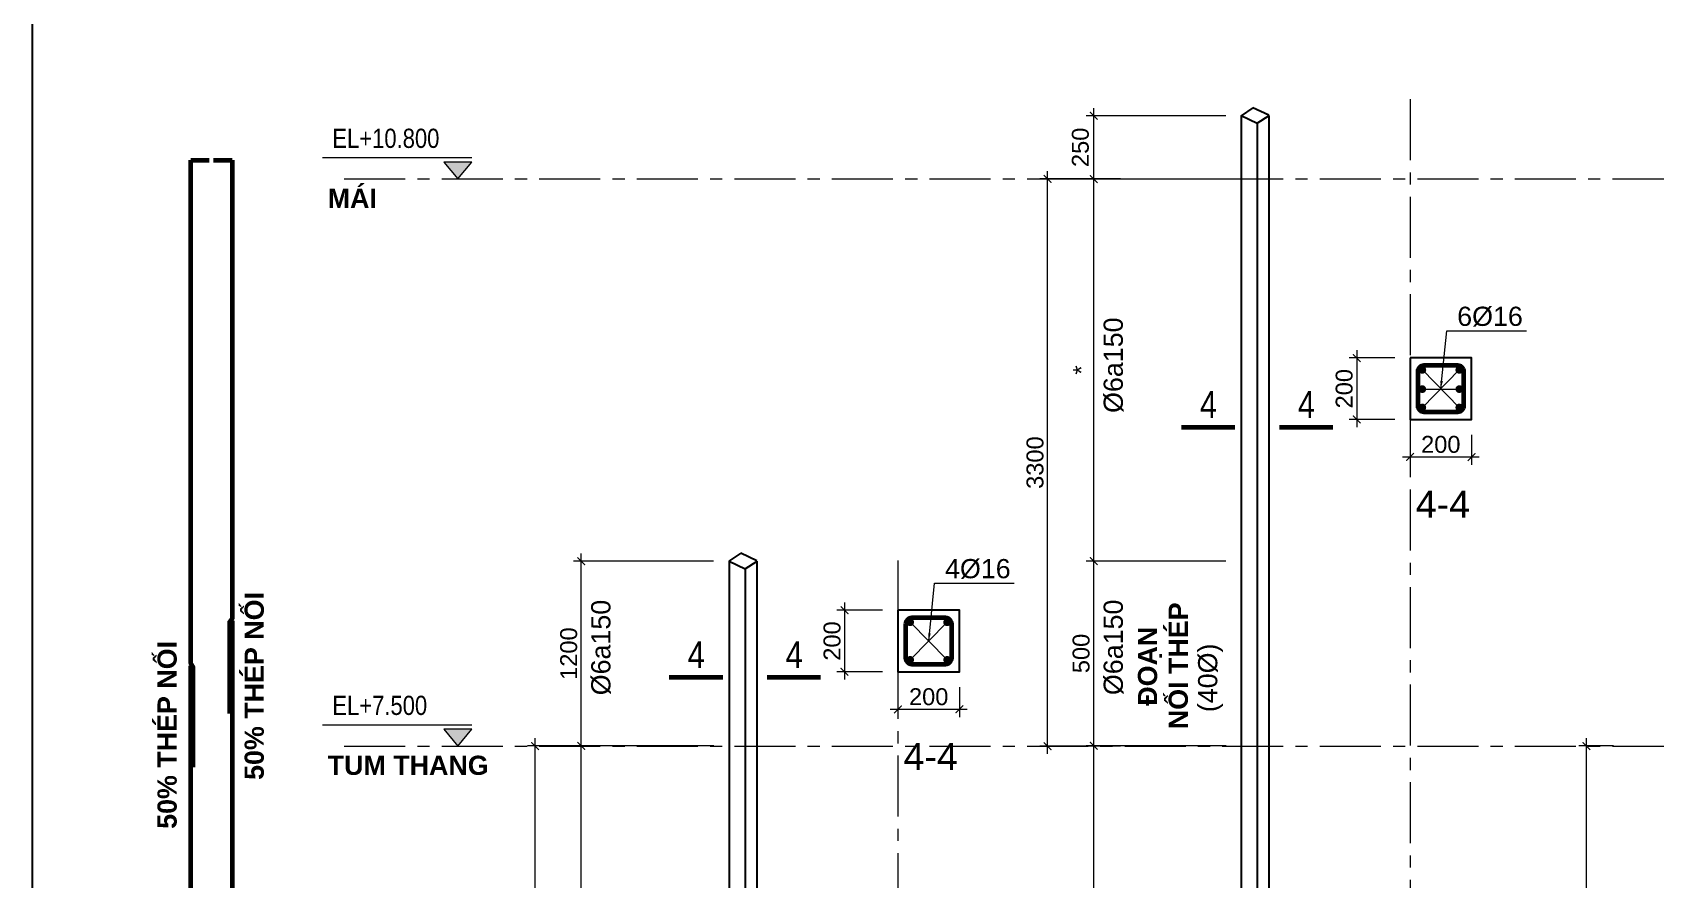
# Model space of a CAD drawing. Header units: millimetres. Extents: x 0 to 84000, y -29700 to 363007.
# Drawn here: x 0 to 21127, y 136904 to 147928 of the extents above; entities that cross this region are included whole.
import ezdxf
from ezdxf.enums import TextEntityAlignment as Align

# ---------------------------------------------------------------- set-up
doc = ezdxf.new("R2010")
doc.units = ezdxf.units.MM
doc.linetypes.add('CENTER', pattern=[50.8, 31.75, -6.35, 6.35, -6.35])
for name, color, linetype, lineweight in [('- Border', 7, 'Continuous', 25), ('- Dims', 8, 'Continuous', 13), ('- Grid line', 8, 'CENTER', 13), ('- Note', 9, 'Continuous', 13), ('- RebarL', 6, 'Continuous', 60), ('- Text thin', 3, 'Continuous', 25)]:
    doc.layers.add(name, color=color, linetype=linetype, lineweight=lineweight)
doc.styles.add('B-Arial', font='arialbd.ttf')
doc.styles.add('B-Helve Condense', font='VNI-HelveB.TTF')
doc.styles.add('R-Arial', font='arial.ttf')
doc.styles.add('R-Helve Condense', font='VHELVCN.TTF')
doc.dimstyles.new('SC-100', dxfattribs={"dimtxt": 220, "dimasz": 100, "dimexe": 100, "dimexo": 200, "dimgap": 60, "dimtad": 1, "dimdec": 0, "dimzin": 0, "dimdsep": 46, "dimtxsty": 'R-Arial', "dimblk": 'ARCHTICK', "dimcen": 0.5, "dimdle": 100, "dimclrd": 256, "dimclre": 256, "dimclrt": 4, "dimadec": 0, "dimazin": 0, "dimtfac": 1, "dimtdec": 0, "dimtix": 1, "dimtmove": 0, "dimatfit": 3, "dimfxl": 1, "dimtolj": 1, "dimtzin": 0, "dimlwd": -1, "dimlwe": -1, "dimarcsym": 0})
doc.dimstyles.new('SC-25-100', dxfattribs={"dimtxt": 220, "dimasz": 100, "dimexe": 100, "dimexo": 200, "dimgap": 50, "dimtad": 1, "dimdec": 0, "dimlfac": 0.25, "dimzin": 0, "dimdsep": 46, "dimtxsty": 'R-Arial', "dimblk": 'ARCHTICK', "dimcen": 0.5, "dimdle": 100, "dimclrd": 256, "dimclre": 256, "dimclrt": 4, "dimadec": 0, "dimazin": 0, "dimtfac": 1, "dimtdec": 0, "dimtix": 1, "dimtmove": 0, "dimatfit": 3, "dimfxl": 1, "dimtolj": 1, "dimtzin": 0, "dimlwd": -1, "dimlwe": -1, "dimarcsym": 0})

# ---------------------------------------------------------------- blocks, each defined once
blk = doc.blocks.new('_ArchTick')
at = {"color": 0, "linetype": 'ByBlock', "const_width": 0.15}
blk.add_lwpolyline([(-0.5, -0.5), (0.5, 0.5)], dxfattribs=at)
blk = doc.blocks.new('*D23')
at = {"layer": '- Dims', "ltscale": 200, "transparency": 16777216}
for p, q in [((7493, 138642), (6443, 138642)), ((6543, 131159), (6543, 138742)), ((7493, 131259), (6443, 131259))]:
    blk.add_line(p, q, dxfattribs=at)
at = {"layer": 'Defpoints', "color": 0, "ltscale": 200, "transparency": 16777216}
for p in [(6543, 138642), (7693, 138642), (7693, 131259)]:
    blk.add_point(p, dxfattribs=at)
at = {"layer": '- Dims', "ltscale": 200, "transparency": 16777216, "xscale": 100, "yscale": 100, "zscale": 100}
for p, rotation in [((6543, 138642), 90), ((6543, 131259), 270)]:
    blk.add_blockref('_ArchTick', p, dxfattribs=dict(at, rotation=rotation))
at = {"layer": '- Dims', "color": 4, "ltscale": 200, "transparency": 16777216, "insert": (6381, 134950), "char_height": 220, "attachment_point": 5, "rotation": 90, "style": 'R-Arial'}
blk.add_mtext('\\A1;3600', dxfattribs=at)
blk = doc.blocks.new('*D25')
at = {"layer": '- Dims', "ltscale": 200, "transparency": 16777216}
for p, q in [((7493, 138642), (7043, 138642)), ((7143, 133094), (7143, 138742)), ((7493, 133194), (7043, 133194))]:
    blk.add_line(p, q, dxfattribs=at)
at = {"layer": 'Defpoints', "color": 0, "ltscale": 200, "transparency": 16777216}
for p in [(7143, 138642), (7693, 138642), (7693, 133194)]:
    blk.add_point(p, dxfattribs=at)
at = {"layer": '- Dims', "ltscale": 200, "transparency": 16777216, "xscale": 100, "yscale": 100, "zscale": 100}
for p, rotation in [((7143, 138642), 90), ((7143, 133194), 270)]:
    blk.add_blockref('_ArchTick', p, dxfattribs=dict(at, rotation=rotation))
at = {"layer": '- Dims', "color": 4, "ltscale": 200, "transparency": 16777216, "insert": (6983, 135918), "char_height": 220, "attachment_point": 5, "rotation": 90, "style": 'R-Arial'}
blk.add_mtext('\\A1;*', dxfattribs=at)
blk = doc.blocks.new('*U8')
blk.add_line((182, 273), (-1761, 273))
blk.add_lwpolyline([(182, 219), (-182, 219), (0, 0), (182, 219)])
blk.add_solid([(182, 219), (0, 0), (-182, 219)])
at = {"layer": '- Text thin', "style": 'R-Helve Condense', "flags": 8}
blk.add_attdef('STOREY', text='', height=250, dxfattribs=at).set_placement((-2243, 547), align=Align.MIDDLE_RIGHT)
for tag, p in [('FL%%P0.000', (-1590, 529)), ('EL%%P0.000', (-1633, 68))]:
    blk.add_attdef(tag, text='', height=250, dxfattribs=at).set_placement(p, align=Align.MIDDLE_LEFT)
blk = doc.blocks.new('*D27')
at = {"layer": '- Dims', "ltscale": 200, "transparency": 16777216}
for p, q in [((14164, 138644), (13714, 138644)), ((13814, 133096), (13814, 138744)), ((14164, 133196), (13714, 133196))]:
    blk.add_line(p, q, dxfattribs=at)
at = {"layer": 'Defpoints', "color": 0, "ltscale": 200, "transparency": 16777216}
for p in [(13814, 138644), (14364, 138644), (14364, 133196)]:
    blk.add_point(p, dxfattribs=at)
at = {"layer": '- Dims', "ltscale": 200, "transparency": 16777216, "xscale": 100, "yscale": 100, "zscale": 100}
for p, rotation in [((13814, 138644), 90), ((13814, 133196), 270)]:
    blk.add_blockref('_ArchTick', p, dxfattribs=dict(at, rotation=rotation))
at = {"layer": '- Dims', "color": 4, "ltscale": 200, "transparency": 16777216, "insert": (13654, 135920), "char_height": 220, "attachment_point": 5, "rotation": 90, "style": 'R-Arial'}
blk.add_mtext('\\A1;*', dxfattribs=at)
blk = doc.blocks.new('*D28')
at = {"layer": '- Dims', "ltscale": 200, "transparency": 16777216}
for p, q in [((7143, 138542), (7143, 141146)), ((8865, 141046), (7043, 141046)), ((8869, 138642), (7043, 138642))]:
    blk.add_line(p, q, dxfattribs=at)
at = {"layer": 'Defpoints', "color": 0, "ltscale": 200, "transparency": 16777216}
for p in [(7143, 141046), (9065, 141046), (9069, 138642)]:
    blk.add_point(p, dxfattribs=at)
at = {"layer": '- Dims', "ltscale": 200, "transparency": 16777216, "xscale": 100, "yscale": 100, "zscale": 100}
for p, rotation in [((7143, 141046), 90), ((7143, 138642), 270)]:
    blk.add_blockref('_ArchTick', p, dxfattribs=dict(at, rotation=rotation))
at = {"layer": '- Dims', "color": 4, "ltscale": 200, "transparency": 16777216, "insert": (6981, 139844), "char_height": 220, "attachment_point": 5, "rotation": 90, "style": 'R-Arial'}
blk.add_mtext('\\A1;1200', dxfattribs=at)
blk = doc.blocks.new('*D29')
at = {"layer": '- Dims', "ltscale": 200, "transparency": 16777216}
for p, q in [((13814, 138544), (13814, 141148)), ((15536, 141048), (13714, 141048)), ((15539, 138644), (13714, 138644))]:
    blk.add_line(p, q, dxfattribs=at)
at = {"layer": 'Defpoints', "color": 0, "ltscale": 200, "transparency": 16777216}
for p in [(13814, 141048), (15736, 141048), (15739, 138644)]:
    blk.add_point(p, dxfattribs=at)
at = {"layer": '- Dims', "ltscale": 200, "transparency": 16777216, "xscale": 100, "yscale": 100, "zscale": 100}
for p, rotation in [((13814, 141048), 90), ((13814, 138644), 270)]:
    blk.add_blockref('_ArchTick', p, dxfattribs=dict(at, rotation=rotation))
at = {"layer": '- Dims', "color": 4, "ltscale": 200, "transparency": 16777216, "insert": (13651, 139846), "char_height": 220, "attachment_point": 5, "rotation": 90, "style": 'R-Arial'}
blk.add_mtext('\\A1;500', dxfattribs=at)
blk = doc.blocks.new('*U14')
at = {"layer": '- Note', "color": 7, "ltscale": 100, "const_width": 60}
blk.add_lwpolyline([(-351, -257), (349, -257)], dxfattribs=at)
at = {"layer": '- Text thin', "style": 'R-Helve Condense', "flags": 4}
blk.add_attdef('A', text='', height=350, dxfattribs=at).set_placement((3, 39), align=Align.MIDDLE_CENTER)
blk = doc.blocks.new('*D30')
at = {"layer": '- Dims', "ltscale": 500, "transparency": 16777216}
for p, q in [((10571, 140508), (10571, 139508)), ((11066, 140408), (10471, 140408)), ((11066, 139608), (10471, 139608))]:
    blk.add_line(p, q, dxfattribs=at)
at = {"layer": 'Defpoints', "color": 0, "ltscale": 500, "transparency": 16777216}
for p in [(11266, 140408), (10571, 139608), (11266, 139608)]:
    blk.add_point(p, dxfattribs=at)
at = {"layer": '- Dims', "ltscale": 500, "transparency": 16777216, "xscale": 100, "yscale": 100, "zscale": 100}
for p, rotation in [((10571, 140408), 90), ((10571, 139608), 270)]:
    blk.add_blockref('_ArchTick', p, dxfattribs=dict(at, rotation=rotation))
at = {"layer": '- Dims', "color": 4, "ltscale": 500, "transparency": 16777216, "insert": (10409, 140008), "char_height": 220, "attachment_point": 5, "rotation": 90, "style": 'R-Arial'}
blk.add_mtext('\\A1;200', dxfattribs=at)
blk = doc.blocks.new('*D31')
at = {"layer": '- Dims', "ltscale": 500, "transparency": 16777216}
for p, q in [((11266, 139408), (11266, 139019)), ((12066, 139408), (12066, 139019)), ((11166, 139119), (12166, 139119))]:
    blk.add_line(p, q, dxfattribs=at)
at = {"layer": 'Defpoints', "color": 0, "ltscale": 500, "transparency": 16777216}
for p in [(11266, 139608), (12066, 139608), (12066, 139119)]:
    blk.add_point(p, dxfattribs=at)
at = {"layer": '- Dims', "ltscale": 500, "transparency": 16777216, "xscale": 100, "yscale": 100, "zscale": 100, "rotation": 180}
blk.add_blockref('_ArchTick', (11266, 139119), dxfattribs=at)
at = {"layer": '- Dims', "ltscale": 500, "transparency": 16777216, "xscale": 100, "yscale": 100, "zscale": 100}
blk.add_blockref('_ArchTick', (12066, 139119), dxfattribs=at)
at = {"layer": '- Dims', "color": 4, "ltscale": 500, "transparency": 16777216, "insert": (11666, 139282), "char_height": 220, "attachment_point": 5, "style": 'R-Arial'}
blk.add_mtext('\\A1;200', dxfattribs=at)
blk = doc.blocks.new('*D103')
at = {"layer": '- Dims', "ltscale": 200, "transparency": 16777216}
for p, q in [((14164, 146022), (13114, 146022)), ((13214, 138539), (13214, 146122)), ((14164, 138639), (13114, 138639))]:
    blk.add_line(p, q, dxfattribs=at)
at = {"layer": 'Defpoints', "color": 0, "ltscale": 200, "transparency": 16777216}
for p in [(13214, 146022), (14364, 146022), (14364, 138639)]:
    blk.add_point(p, dxfattribs=at)
at = {"layer": '- Dims', "ltscale": 200, "transparency": 16777216, "xscale": 100, "yscale": 100, "zscale": 100}
for p, rotation in [((13214, 146022), 90), ((13214, 138639), 270)]:
    blk.add_blockref('_ArchTick', p, dxfattribs=dict(at, rotation=rotation))
at = {"layer": '- Dims', "color": 4, "ltscale": 200, "transparency": 16777216, "insert": (13051, 142330), "char_height": 220, "attachment_point": 5, "rotation": 90, "style": 'R-Arial'}
blk.add_mtext('\\A1;3300', dxfattribs=at)
blk = doc.blocks.new('*D104')
at = {"layer": '- Dims', "ltscale": 200, "transparency": 16777216}
for p, q in [((14164, 146021), (13714, 146021)), ((13814, 140948), (13814, 146121)), ((14164, 141048), (13714, 141048))]:
    blk.add_line(p, q, dxfattribs=at)
at = {"layer": 'Defpoints', "color": 0, "ltscale": 200, "transparency": 16777216}
for p in [(13814, 146021), (14364, 146021), (14364, 141048)]:
    blk.add_point(p, dxfattribs=at)
at = {"layer": '- Dims', "ltscale": 200, "transparency": 16777216, "xscale": 100, "yscale": 100, "zscale": 100}
for p, rotation in [((13814, 146021), 90), ((13814, 141048), 270)]:
    blk.add_blockref('_ArchTick', p, dxfattribs=dict(at, rotation=rotation))
at = {"layer": '- Dims', "color": 4, "ltscale": 200, "transparency": 16777216, "insert": (13654, 143535), "char_height": 220, "attachment_point": 5, "rotation": 90, "style": 'R-Arial'}
blk.add_mtext('\\A1;*', dxfattribs=at)
blk = doc.blocks.new('*D107')
at = {"layer": '- Dims', "ltscale": 500, "transparency": 16777216}
for p, q in [((17732, 143692), (17138, 143692)), ((17238, 143792), (17238, 142792)), ((17732, 142892), (17138, 142892))]:
    blk.add_line(p, q, dxfattribs=at)
at = {"layer": 'Defpoints', "color": 0, "ltscale": 500, "transparency": 16777216}
for p in [(17932, 143692), (17238, 142892), (17932, 142892)]:
    blk.add_point(p, dxfattribs=at)
at = {"layer": '- Dims', "ltscale": 500, "transparency": 16777216, "xscale": 100, "yscale": 100, "zscale": 100}
for p, rotation in [((17238, 143692), 90), ((17238, 142892), 270)]:
    blk.add_blockref('_ArchTick', p, dxfattribs=dict(at, rotation=rotation))
at = {"layer": '- Dims', "color": 4, "ltscale": 500, "transparency": 16777216, "insert": (17075, 143292), "char_height": 220, "attachment_point": 5, "rotation": 90, "style": 'R-Arial'}
blk.add_mtext('\\A1;200', dxfattribs=at)
blk = doc.blocks.new('*D108')
at = {"layer": '- Dims', "ltscale": 500, "transparency": 16777216}
for p, q in [((17932, 142692), (17932, 142303)), ((18732, 142692), (18732, 142303)), ((17832, 142403), (18832, 142403))]:
    blk.add_line(p, q, dxfattribs=at)
at = {"layer": 'Defpoints', "color": 0, "ltscale": 500, "transparency": 16777216}
for p in [(17932, 142892), (18732, 142892), (18732, 142403)]:
    blk.add_point(p, dxfattribs=at)
at = {"layer": '- Dims', "ltscale": 500, "transparency": 16777216, "xscale": 100, "yscale": 100, "zscale": 100, "rotation": 180}
blk.add_blockref('_ArchTick', (17932, 142403), dxfattribs=at)
at = {"layer": '- Dims', "ltscale": 500, "transparency": 16777216, "xscale": 100, "yscale": 100, "zscale": 100}
blk.add_blockref('_ArchTick', (18732, 142403), dxfattribs=at)
at = {"layer": '- Dims', "color": 4, "ltscale": 500, "transparency": 16777216, "insert": (18332, 142566), "char_height": 220, "attachment_point": 5, "style": 'R-Arial'}
blk.add_mtext('\\A1;200', dxfattribs=at)
blk = doc.blocks.new('*D144')
at = {"layer": '- Dims', "transparency": 16777216}
for p, q in [((15532, 146845), (13714, 146845)), ((13814, 145921), (13814, 146945)), ((15535, 146021), (13714, 146021))]:
    blk.add_line(p, q, dxfattribs=at)
at = {"layer": 'Defpoints', "color": 0, "transparency": 16777216}
for p in [(13814, 146845), (15732, 146845), (15735, 146021)]:
    blk.add_point(p, dxfattribs=at)
at = {"layer": '- Dims', "transparency": 16777216, "xscale": 100, "yscale": 100, "zscale": 100}
for p, rotation in [((13814, 146845), 90), ((13814, 146021), 270)]:
    blk.add_blockref('_ArchTick', p, dxfattribs=dict(at, rotation=rotation))
at = {"layer": '- Dims', "color": 4, "transparency": 16777216, "insert": (13641, 146433), "char_height": 220, "attachment_point": 5, "rotation": 90, "style": 'R-Arial'}
blk.add_mtext('\\A1;250', dxfattribs=at)
blk = doc.blocks.new('*D134')
at = {"layer": '- Dims', "ltscale": 200, "transparency": 16777216}
for p, q in [((20578, 138642), (20128, 138642)), ((20228, 133094), (20228, 138742)), ((20578, 133194), (20128, 133194))]:
    blk.add_line(p, q, dxfattribs=at)
at = {"layer": 'Defpoints', "color": 0, "ltscale": 200, "transparency": 16777216}
for p in [(20228, 138642), (20778, 138642), (20778, 133194)]:
    blk.add_point(p, dxfattribs=at)
at = {"layer": '- Dims', "ltscale": 200, "transparency": 16777216, "xscale": 100, "yscale": 100, "zscale": 100}
for p, rotation in [((20228, 138642), 90), ((20228, 133194), 270)]:
    blk.add_blockref('_ArchTick', p, dxfattribs=dict(at, rotation=rotation))
at = {"layer": '- Dims', "color": 4, "ltscale": 200, "transparency": 16777216, "insert": (20068, 135918), "char_height": 220, "attachment_point": 5, "rotation": 90, "style": 'R-Arial'}
blk.add_mtext('\\A1;*', dxfattribs=at)

msp = doc.modelspace()

# ---------------------------------------------------------------- linework, layer by layer
at = {"layer": '- Border', "ltscale": 100}
for p, q in [((15886.6, 146949.5), (15732, 146845.1)), ((15735.5, 146847.5), (15735.4, 121455.5)), ((15735.5, 146847.5), (15942.2, 146745.8)), ((16095.1, 146851.4), (15886.6, 146949.5)), ((15942.2, 146745.8), (16098.6, 146847.5)), ((16098.6, 121455.5), (16098.6, 146847.5)), ((15942.2, 146745.8), (15942.1, 121353.8)), ((9219.9, 141150.5), (9065.3, 141046.1)), ((9428.4, 141052.5), (9219.9, 141150.5)), ((9068.8, 141048.5), (9068.8, 121455.5)), ((9068.8, 141048.5), (9275.5, 140946.8)), ((9275.5, 140946.8), (9431.9, 141048.5)), ((9275.5, 140946.8), (9275.5, 121353.8)), ((9431.9, 121455.5), (9431.9, 141048.5))]:
    msp.add_line(p, q, dxfattribs=at)
at = {"layer": '- Border', "ltscale": 500}
for points in [[(17932.2, 143692.2), (17932.2, 142892.2), (18732.2, 142892.2), (18732.2, 143692.2)], [(11265.5, 140408.1), (11265.5, 139608.1), (12065.5, 139608.1), (12065.5, 140408.1)]]:
    msp.add_lwpolyline(points, close=True, dxfattribs=at)
at = {"layer": '- Grid line', "ltscale": 25}
for p, q in [((17932.2, 147060.2), (17932.2, 122836.7)), ((4057.4, 146021.6), (36449, 146021.3)), ((11265.5, 141057.3), (11265.5, 122836.7)), ((4057.4, 138641.6), (36449, 138641.3))]:
    msp.add_line(p, q, dxfattribs=at)
at = {"layer": '- Note'}
msp.add_line((18066.8, 143286.2), (18597.7, 143286.2), dxfattribs=at)
for points in [[(18091.8, 143536.2), (18572.7, 143047.3)], [(18091.8, 143047.3), (18572.7, 143536.2)], [(11425.1, 140252.1), (11906, 139763.2)], [(11425.1, 139763.2), (11906, 140252.1)]]:
    msp.add_lwpolyline(points, dxfattribs=at)
at = {"layer": '- RebarL', "ltscale": 100}
for p, q in [((2059.6, 146267.6), (2298.8, 146267.6)), ((2358.7, 146267.6), (2598, 146267.6))]:
    msp.add_line(p, q, dxfattribs=at)
for points in [[(2094, 138365.3), (2094, 139666.3), (2059.6, 139717), (2059.6, 146267.6)], [(2598, 146267.6), (2597.9, 140297.1), (2565.2, 140259.2), (2565.2, 139064.5)], [(2597.9, 140270.5), (2597.9, 133295), (2565.2, 133257), (2565.2, 132062.4)], [(2094, 131363.2), (2094, 132664.1), (2059.6, 132714.9), (2059.6, 139684.6)]]:
    msp.add_lwpolyline(points, dxfattribs=at)
at = {"layer": '- RebarL', "ltscale": 500}
for points in [[(18032.2, 143512.2), (18032.2, 143072.2, 0.4142136), (18112.2, 142992.2), (18552.2, 142992.2, 0.4142136), (18632.2, 143072.2), (18632.2, 143512.2, 0.4142136), (18552.2, 143592.2), (18112.2, 143592.2, 0.4142136)], [(11365.5, 140228.1), (11365.5, 139788.1, 0.4142136), (11445.5, 139708.1), (11885.5, 139708.1, 0.4142136), (11965.5, 139788.1), (11965.5, 140228.1, 0.4142136), (11885.5, 140308.1), (11445.5, 140308.1, 0.4142136)]]:
    msp.add_lwpolyline(points, format="xyb", close=True, dxfattribs=at)
at = {"layer": '- RebarL', "ltscale": 500, "const_width": 50}
for points in [[(18091.8, 143561.2, -1), (18091.8, 143511.2, -1)], [(18572.7, 143561.2, 1), (18572.7, 143511.2, 1)], [(18091.8, 143311.2, -1), (18091.8, 143261.2, -1)], [(18572.7, 143311.2, 1), (18572.7, 143261.2, 1)], [(18091.8, 143072.3, -1), (18091.8, 143022.3, -1)], [(18572.7, 143072.3, 1), (18572.7, 143022.3, 1)], [(11425.1, 140277.1, -1), (11425.1, 140227.1, -1)], [(11906, 140277.1, 1), (11906, 140227.1, 1)], [(11425.1, 139788.2, -1), (11425.1, 139738.2, -1)], [(11906, 139788.2, 1), (11906, 139738.2, 1)]]:
    msp.add_lwpolyline(points, format="xyb", close=True, dxfattribs=at)
at = {"layer": 'Defpoints'}
msp.add_lwpolyline([(42000, 148500), (42000, 118800), (0, 118800), (0, 148500)], close=True, dxfattribs=at)

# ---------------------------------------------------------------- block references
at = {"layer": '- Border'}
ref = msp.add_blockref('*U14', (15304.6, 143047.7), dxfattribs=at)
ref.add_attrib('A', '4', dxfattribs={"layer": '- Text thin', "height": 350, "style": 'R-Helve Condense'}).set_placement((15307.4, 143087.2), align=Align.MIDDLE_CENTER)
ref = msp.add_blockref('*U14', (16579.5, 143047.7), dxfattribs=at)
ref.add_attrib('A', '4', dxfattribs={"layer": '- Text thin', "height": 350, "style": 'R-Helve Condense'}).set_placement((16582.3, 143087.2), align=Align.MIDDLE_CENTER)
ref = msp.add_blockref('*U14', (8638, 139791.3), dxfattribs=at)
ref.add_attrib('A', '4', dxfattribs={"layer": '- Text thin', "height": 350, "style": 'R-Helve Condense'}).set_placement((8640.7, 139830.7), align=Align.MIDDLE_CENTER)
ref = msp.add_blockref('*U14', (9912.9, 139791.3), dxfattribs=at)
ref.add_attrib('A', '4', dxfattribs={"layer": '- Text thin', "height": 350, "style": 'R-Helve Condense'}).set_placement((9915.7, 139830.7), align=Align.MIDDLE_CENTER)
at = {"layer": '- Note'}
ref = msp.add_blockref('*U8', (5536.4, 146021.6), dxfattribs=at)
ref.add_attrib('FL%%P0.000', 'EL+10.800', dxfattribs={"layer": '- Text thin', "height": 250, "style": 'R-Helve Condense'}).set_placement((3903.6, 146550.6), align=Align.MIDDLE_LEFT)
ref = msp.add_blockref('*U8', (5536.3, 138641.6), dxfattribs=at)
ref.add_attrib('FL%%P0.000', 'EL+7.500', dxfattribs={"layer": '- Text thin', "height": 250, "style": 'R-Helve Condense'}).set_placement((3903.5, 139170.6), align=Align.MIDDLE_LEFT)

# ---------------------------------------------------------------- texts
at = {"layer": '- Text thin'}
for s, height, style, p in [('MÁI', 250, 'B-Arial', (3843.2, 145645.8)), ('6%%C16', 250, 'R-Arial', (18545.5, 144109.2)), ('4-4', 350, 'B-Helve Condense', (18005.7, 141614.4)), ('4%%C16', 250, 'R-Arial', (11878.8, 140825)), ('4-4', 350, 'B-Helve Condense', (11339, 138330.3)), ('TUM THANG', 250, 'B-Arial', (3843.1, 138265.8))]:
    msp.add_text(s, height=height, dxfattribs=dict(at, style=style)).set_placement(p)
for s, style, p in [('%%C6a150', 'R-Arial', (14193.4, 142976.5)), ('50%%% THÉP NỐI', 'B-Arial', (3011.7, 138200.4)), ('%%C6a150', 'R-Arial', (7523.1, 139302)), ('%%C6a150', 'R-Arial', (14193.4, 139304.2)), ('NỐI THÉP', 'B-Arial', (15039.5, 138860.7)), ('ĐOẠN', 'B-Arial', (14639.5, 139165.9)), ('50%%% THÉP NỐI', 'B-Arial', (1877.4, 137563.5)), ('(40%%C)', 'R-Arial', (15422.5, 139082)), ('(40%%C)', 'R-Arial', (15422.5, 139082))]:
    msp.add_text(s, height=250, rotation=90, dxfattribs=dict(at, style=style)).set_placement(p)

# ---------------------------------------------------------------- dimensions: what is measured, and where the dimension line sits
at = {"layer": '- Dims'}
dim = msp.add_linear_dim(base=(13813.6, 146845.1), p1=(15735.5, 146021.5), p2=(15732, 146845.1), angle=90, text='250', dimstyle='SC-100', override={"dimtxsty": 'R-Arial'}, dxfattribs=at)
dim.commit()
dim.dimension.update_dxf_attribs({"geometry": '*D144', "text_midpoint": (13641.3, 146433.3)})
at = {"layer": '- Dims', "ltscale": 200}
for base, p1, p2, text, picture, middle in [((13213.7, 146021.6), (14363.6, 138639.4), (14363.6, 146021.6), '3300', '*D103', (13051.3, 142330.5)), ((13813.6, 146021.5), (14363.5, 141048.4), (14363.5, 146021.5), '*', '*D104', (13653.6, 143534.9)), ((7143.3, 141046.1), (9068.8, 138641.5), (9065.3, 141046.1), '1200', '*D28', (6981, 139843.8)), ((13813.6, 141048.4), (15739.1, 138643.7), (15735.6, 141048.4), '500', '*D29', (13651.3, 139846)), ((6543.3, 138641.6), (7693.2, 131259.4), (7693.2, 138641.6), '3600', '*D23', (6380.9, 134950.5)), ((7143.3, 138641.6), (7693.2, 133194.3), (7693.2, 138641.6), '*', '*D25', (6983.3, 135917.9)), ((13813.6, 138643.8), (14363.5, 133196.5), (14363.5, 138643.8), '*', '*D27', (13653.6, 135920.1)), ((20228.1, 138641.6), (20778.1, 133194.3), (20778.1, 138641.6), '*', '*D134', (20068.1, 135917.9))]:
    dim = msp.add_linear_dim(base=base, p1=p1, p2=p2, angle=90, text=text, dimstyle='SC-25-100', override={"dimtxsty": 'R-Arial'}, dxfattribs=at)
    dim.commit()
    dim.dimension.update_dxf_attribs({"geometry": picture, "text_midpoint": middle})
at = {"layer": '- Dims', "ltscale": 500}
for base, p1, p2, picture, middle in [((17237.6, 142892.2), (17932.2, 143692.2), (17932.2, 142892.2), '*D107', (17075.3, 143292.2)), ((10570.9, 139608.1), (11265.5, 140408.1), (11265.5, 139608.1), '*D30', (10408.6, 140008.1))]:
    dim = msp.add_linear_dim(base=base, p1=p1, p2=p2, angle=270, dimstyle='SC-25-100', override={"dimtxsty": 'R-Arial'}, dxfattribs=at)
    dim.commit()
    dim.dimension.update_dxf_attribs({"geometry": picture, "text_midpoint": middle})
for base, p1, p2, picture, middle in [((18732.2, 142403.3), (17932.2, 142892.2), (18732.2, 142892.2), '*D108', (18332.2, 142565.7)), ((12065.5, 139119.2), (11265.5, 139608.1), (12065.5, 139608.1), '*D31', (11665.5, 139281.5))]:
    dim = msp.add_linear_dim(base=base, p1=p1, p2=p2, dimstyle='SC-25-100', override={"dimtxsty": 'R-Arial'}, dxfattribs=at)
    dim.commit()
    dim.dimension.update_dxf_attribs({"geometry": picture, "text_midpoint": middle})

# ---------------------------------------------------------------- leaders
at = {"layer": '- Note', "ltscale": 100}
for points in [[(18332.8, 143292.5), (18409.1, 144043.8), (19445.9, 144043.8)], [(11666.1, 140008.3), (11742.4, 140759.6), (12779.2, 140759.6)]]:
    msp.add_leader(points, dimstyle='SC-25-100', dxfattribs=at)

doc.saveas('drawing.dxf')
